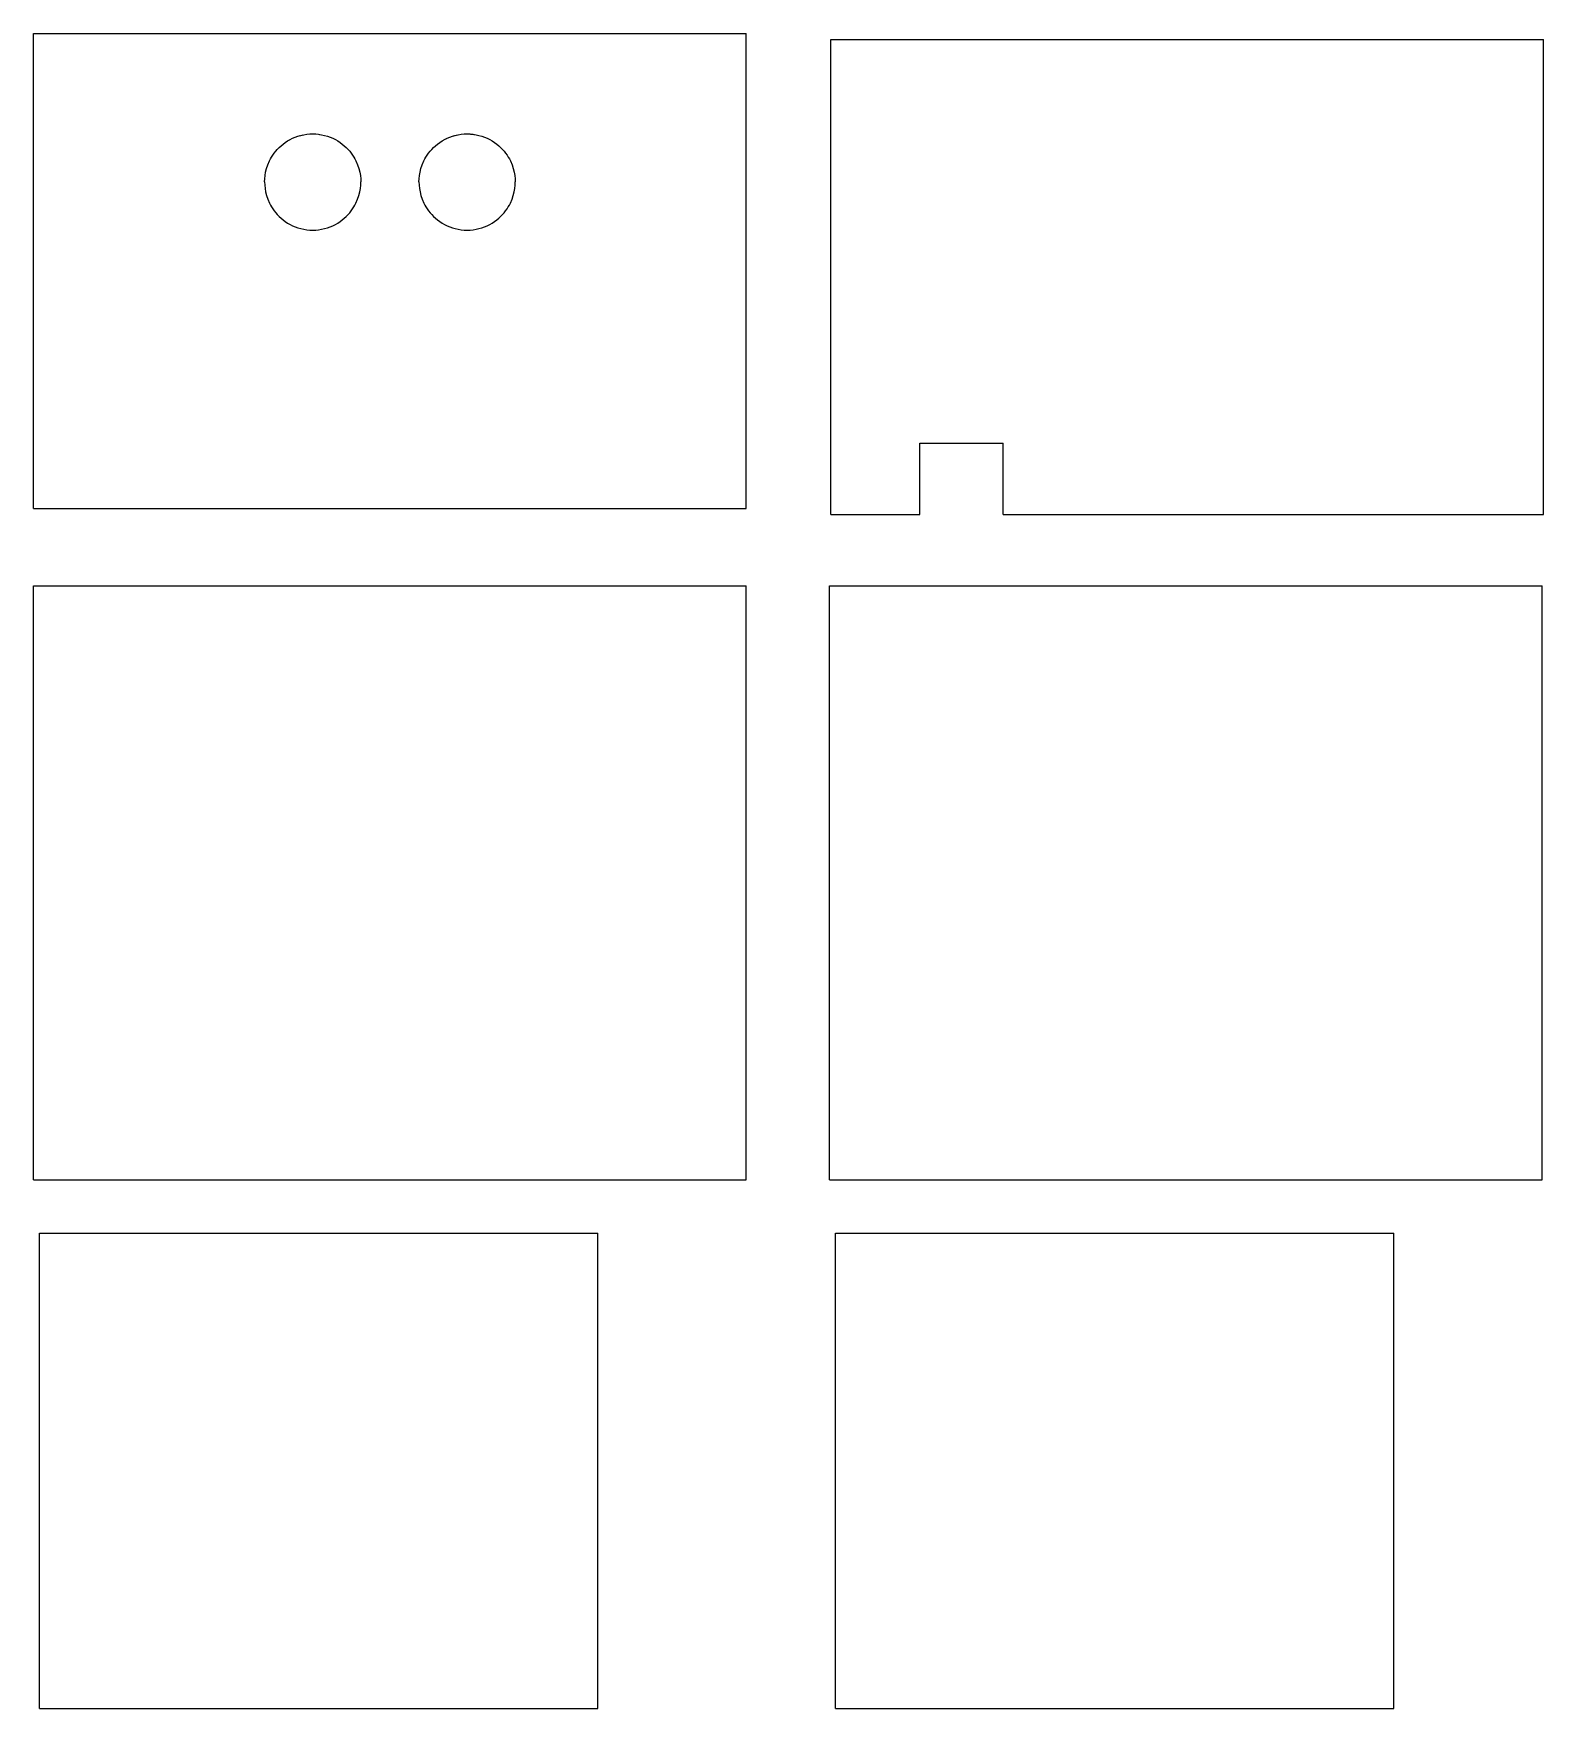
# Model space of a CAD drawing. Header units: millimetres. Extents: x -141 to 113, y -156 to 126.
import ezdxf

# ---------------------------------------------------------------- set-up
doc = ezdxf.new("R2010")
doc.units = ezdxf.units.MM
doc.layers.add('VISIBLE', color=7, linetype='Continuous')

msp = doc.modelspace()

# ---------------------------------------------------------------- linework, layer by layer
at = {"layer": 'VISIBLE'}
for p, q in [((-141.18, 46.5), (-141.18, 126.5)), ((-141.18, 126.5), (-21.18, 126.5)), ((-21.18, 46.5), (-21.18, 126.5)), ((-6.95, 45.5), (-6.95, 125.5)), ((-6.95, 125.5), (113.05, 125.5)), ((113.05, 45.5), (113.05, 125.5)), ((-100.13, 106.99), (-99.83, 107.3)), ((-99.83, 107.3), (-99.5, 107.6)), ((-99.5, 107.6), (-99.16, 107.89)), ((-99.16, 107.89), (-98.79, 108.16)), ((-98.79, 108.16), (-98.4, 108.41)), ((-98.79, 108.16), (-98.79, 108.16)), ((-98.4, 108.41), (-97.99, 108.64)), ((-98.4, 108.41), (-98.16, 108.55)), ((-97.99, 108.64), (-97.56, 108.86)), ((-97.56, 108.86), (-97.11, 109.05)), ((-97.56, 108.86), (-97.28, 108.97)), ((-97.11, 109.05), (-96.65, 109.21)), ((-96.65, 109.21), (-96.17, 109.35)), ((-96.65, 109.21), (-96.31, 109.31)), ((-96.17, 109.35), (-95.68, 109.46)), ((-96.17, 109.35), (-95.79, 109.43)), ((-95.68, 109.46), (-95.18, 109.53)), ((-95.68, 109.46), (-95.18, 109.53)), ((-95.18, 109.53), (-94.68, 109.58)), ((-94.68, 109.58), (-94.18, 109.6)), ((-94.18, 109.6), (-93.67, 109.58)), ((-94.18, 109.6), (-93.67, 109.58)), ((-93.67, 109.58), (-93.17, 109.53)), ((-93.17, 109.53), (-92.67, 109.46)), ((-93.04, 109.51), (-92.67, 109.46)), ((-92.67, 109.46), (-92.18, 109.35)), ((-92.18, 109.35), (-91.71, 109.21)), ((-91.71, 109.21), (-91.24, 109.05)), ((-91.24, 109.05), (-90.79, 108.86)), ((-90.79, 108.86), (-90.36, 108.64)), ((-90.36, 108.64), (-89.95, 108.41)), ((-89.95, 108.41), (-89.56, 108.16)), ((-89.95, 108.41), (-89.56, 108.16)), ((-89.56, 108.16), (-89.2, 107.89)), ((-89.2, 107.89), (-88.85, 107.6)), ((-88.85, 107.6), (-88.53, 107.3)), ((-88.53, 107.3), (-88.23, 106.99)), ((-74.13, 106.99), (-73.83, 107.3)), ((-73.83, 107.3), (-73.5, 107.6)), ((-73.5, 107.6), (-73.16, 107.89)), ((-73.5, 107.6), (-73.16, 107.89)), ((-73.16, 107.89), (-72.79, 108.16)), ((-72.79, 108.16), (-72.4, 108.41)), ((-72.79, 108.16), (-72.79, 108.16)), ((-72.4, 108.41), (-71.99, 108.64)), ((-72.4, 108.41), (-72.16, 108.55)), ((-71.99, 108.64), (-71.56, 108.86)), ((-71.99, 108.64), (-71.73, 108.77)), ((-71.56, 108.86), (-71.11, 109.05)), ((-71.56, 108.86), (-71.28, 108.97)), ((-71.11, 109.05), (-70.65, 109.21)), ((-71.11, 109.05), (-70.81, 109.15)), ((-70.65, 109.21), (-70.17, 109.35)), ((-70.65, 109.21), (-70.31, 109.31)), ((-70.17, 109.35), (-69.68, 109.46)), ((-70.17, 109.35), (-69.79, 109.43)), ((-69.68, 109.46), (-69.18, 109.53)), ((-69.18, 109.53), (-68.68, 109.58)), ((-69.18, 109.53), (-68.68, 109.58)), ((-68.68, 109.58), (-68.18, 109.6)), ((-68.31, 109.59), (-68.18, 109.6)), ((-68.18, 109.6), (-67.67, 109.58)), ((-68.18, 109.6), (-67.67, 109.58)), ((-67.67, 109.58), (-67.17, 109.53)), ((-67.6, 109.57), (-67.17, 109.53)), ((-67.17, 109.53), (-66.67, 109.46)), ((-67.04, 109.51), (-66.67, 109.46)), ((-66.67, 109.46), (-66.18, 109.35)), ((-66.18, 109.35), (-65.71, 109.21)), ((-65.71, 109.21), (-65.24, 109.05)), ((-65.24, 109.05), (-64.79, 108.86)), ((-64.79, 108.86), (-64.36, 108.64)), ((-64.36, 108.64), (-63.95, 108.41)), ((-64.36, 108.64), (-64.36, 108.64)), ((-63.95, 108.41), (-63.56, 108.16)), ((-63.56, 108.16), (-63.2, 107.89)), ((-63.2, 107.89), (-62.85, 107.6)), ((-63.2, 107.89), (-62.85, 107.6)), ((-62.85, 107.6), (-62.53, 107.3)), ((-62.53, 107.3), (-62.23, 106.99)), ((-101.95, 103.77), (-101.74, 104.4)), ((-101.74, 104.4), (-101.46, 105.05)), ((-101.46, 105.05), (-101.29, 105.37)), ((-101.29, 105.37), (-101.1, 105.7)), ((-101.1, 105.7), (-100.89, 106.03)), ((-100.89, 106.03), (-100.66, 106.36)), ((-100.66, 106.36), (-100.4, 106.68)), ((-100.66, 106.36), (-100.4, 106.68)), ((-100.4, 106.68), (-100.13, 106.99)), ((-88.23, 106.99), (-87.95, 106.68)), ((-87.95, 106.68), (-87.7, 106.36)), ((-87.7, 106.36), (-87.46, 106.03)), ((-87.46, 106.03), (-87.25, 105.7)), ((-87.25, 105.7), (-87.06, 105.37)), ((-87.25, 105.7), (-87.06, 105.37)), ((-87.06, 105.37), (-86.9, 105.05)), ((-86.9, 105.05), (-86.61, 104.4)), ((-86.61, 104.4), (-86.4, 103.77)), ((-75.95, 103.77), (-75.74, 104.4)), ((-75.95, 103.77), (-75.74, 104.4)), ((-75.74, 104.4), (-75.46, 105.05)), ((-75.74, 104.4), (-75.46, 105.05)), ((-75.46, 105.05), (-75.29, 105.37)), ((-75.46, 105.05), (-75.29, 105.37)), ((-75.29, 105.37), (-75.1, 105.7)), ((-75.1, 105.7), (-74.89, 106.03)), ((-75.1, 105.7), (-74.89, 106.03)), ((-74.89, 106.03), (-74.66, 106.36)), ((-74.66, 106.36), (-74.4, 106.68)), ((-74.4, 106.68), (-74.13, 106.99)), ((-62.23, 106.99), (-61.95, 106.68)), ((-62.23, 106.99), (-61.95, 106.68)), ((-61.95, 106.68), (-61.7, 106.36)), ((-61.7, 106.36), (-61.46, 106.03)), ((-61.46, 106.03), (-61.25, 105.7)), ((-61.46, 106.03), (-61.25, 105.7)), ((-61.25, 105.7), (-61.06, 105.37)), ((-61.25, 105.7), (-61.06, 105.37)), ((-61.06, 105.37), (-60.9, 105.05)), ((-61.06, 105.37), (-60.9, 105.05)), ((-60.9, 105.05), (-60.61, 104.4)), ((-60.61, 104.4), (-60.4, 103.77)), ((-102.28, 101.5), (-102.26, 102.02)), ((-102.26, 102.02), (-102.2, 102.57)), ((-102.2, 102.57), (-102.1, 103.16)), ((-102.1, 103.16), (-101.95, 103.77)), ((-86.4, 103.77), (-86.25, 103.16)), ((-86.25, 103.16), (-86.15, 102.57)), ((-86.15, 102.57), (-86.09, 102.02)), ((-86.09, 102.02), (-86.08, 101.5)), ((-76.28, 101.5), (-76.26, 102.02)), ((-76.26, 102.02), (-76.2, 102.57)), ((-76.2, 102.57), (-76.1, 103.16)), ((-76.1, 103.16), (-75.95, 103.77)), ((-60.4, 103.77), (-60.25, 103.16)), ((-60.25, 103.16), (-60.15, 102.57)), ((-60.15, 102.57), (-60.09, 102.02)), ((-60.09, 102.02), (-60.08, 101.5)), ((-102.28, 101.5), (-102.26, 100.98)), ((-102.26, 100.98), (-102.2, 100.42)), ((-102.2, 100.42), (-102.1, 99.84)), ((-102.1, 99.84), (-101.95, 99.23)), ((-101.95, 99.23), (-101.74, 98.6)), ((-86.61, 98.6), (-86.4, 99.23)), ((-86.4, 99.23), (-86.25, 99.84)), ((-86.25, 99.84), (-86.15, 100.42)), ((-86.15, 100.42), (-86.09, 100.98)), ((-86.09, 100.98), (-86.08, 101.5)), ((-76.28, 101.5), (-76.26, 100.98)), ((-76.26, 100.98), (-76.2, 100.42)), ((-76.2, 100.42), (-76.1, 99.84)), ((-76.1, 99.84), (-75.95, 99.23)), ((-75.95, 99.23), (-75.74, 98.6)), ((-60.61, 98.6), (-60.4, 99.23)), ((-60.4, 99.23), (-60.25, 99.84)), ((-60.25, 99.84), (-60.15, 100.42)), ((-60.15, 100.42), (-60.09, 100.98)), ((-60.09, 100.98), (-60.08, 101.5)), ((-101.74, 98.6), (-101.46, 97.95)), ((-101.46, 97.95), (-101.29, 97.62)), ((-101.29, 97.62), (-101.1, 97.29)), ((-101.1, 97.29), (-100.89, 96.96)), ((-100.89, 96.96), (-100.66, 96.64)), ((-100.66, 96.64), (-100.4, 96.32)), ((-100.4, 96.32), (-100.13, 96)), ((-100.13, 96), (-99.83, 95.69)), ((-88.53, 95.69), (-88.23, 96)), ((-88.23, 96), (-87.95, 96.32)), ((-87.95, 96.32), (-87.7, 96.64)), ((-87.7, 96.64), (-87.46, 96.96)), ((-87.46, 96.96), (-87.25, 97.29)), ((-87.25, 97.29), (-87.06, 97.62)), ((-87.06, 97.62), (-86.9, 97.95)), ((-86.9, 97.95), (-86.61, 98.6)), ((-75.74, 98.6), (-75.46, 97.95)), ((-75.46, 97.95), (-75.29, 97.62)), ((-75.29, 97.62), (-75.1, 97.29)), ((-75.1, 97.29), (-74.89, 96.96)), ((-74.89, 96.96), (-74.66, 96.64)), ((-74.66, 96.64), (-74.4, 96.32)), ((-74.4, 96.32), (-74.13, 96)), ((-74.13, 96), (-73.83, 95.69)), ((-62.53, 95.69), (-62.23, 96)), ((-62.23, 96), (-61.95, 96.32)), ((-61.95, 96.32), (-61.7, 96.64)), ((-61.7, 96.64), (-61.46, 96.96)), ((-61.46, 96.96), (-61.25, 97.29)), ((-61.25, 97.29), (-61.06, 97.62)), ((-61.06, 97.62), (-60.9, 97.95)), ((-60.9, 97.95), (-60.61, 98.6)), ((-99.83, 95.69), (-99.5, 95.39)), ((-99.5, 95.39), (-99.16, 95.11)), ((-99.16, 95.11), (-98.79, 94.84)), ((-98.79, 94.84), (-98.4, 94.58)), ((-98.79, 94.84), (-98.4, 94.58)), ((-98.4, 94.58), (-97.99, 94.35)), ((-98.4, 94.58), (-97.99, 94.35)), ((-97.99, 94.35), (-97.56, 94.14)), ((-97.99, 94.35), (-97.56, 94.14)), ((-97.56, 94.14), (-97.11, 93.95)), ((-97.56, 94.14), (-97.11, 93.95)), ((-97.11, 93.95), (-96.65, 93.78)), ((-97.11, 93.95), (-96.65, 93.78)), ((-96.65, 93.78), (-96.17, 93.65)), ((-96.17, 93.65), (-95.68, 93.54)), ((-95.68, 93.54), (-95.18, 93.46)), ((-95.18, 93.46), (-94.68, 93.41)), ((-94.68, 93.41), (-94.18, 93.4)), ((-94.18, 93.4), (-93.67, 93.41)), ((-93.67, 93.41), (-93.17, 93.46)), ((-93.67, 93.41), (-93.17, 93.46)), ((-93.17, 93.46), (-92.67, 93.54)), ((-92.67, 93.54), (-92.18, 93.65)), ((-92.67, 93.54), (-92.18, 93.65)), ((-92.18, 93.65), (-91.71, 93.78)), ((-91.71, 93.78), (-91.24, 93.95)), ((-91.71, 93.78), (-91.24, 93.95)), ((-91.24, 93.95), (-90.79, 94.14)), ((-91.24, 93.95), (-90.79, 94.14)), ((-90.79, 94.14), (-90.36, 94.35)), ((-90.79, 94.14), (-90.36, 94.35)), ((-90.36, 94.35), (-89.95, 94.58)), ((-89.95, 94.58), (-89.56, 94.84)), ((-89.56, 94.84), (-89.2, 95.11)), ((-89.2, 95.11), (-88.85, 95.39)), ((-88.85, 95.39), (-88.53, 95.69)), ((-73.83, 95.69), (-73.5, 95.39)), ((-73.5, 95.39), (-73.16, 95.11)), ((-73.16, 95.11), (-72.79, 94.84)), ((-72.79, 94.84), (-72.4, 94.58)), ((-72.79, 94.84), (-72.4, 94.58)), ((-72.4, 94.58), (-71.99, 94.35)), ((-72.4, 94.58), (-71.99, 94.35)), ((-71.99, 94.35), (-71.56, 94.14)), ((-71.99, 94.35), (-71.56, 94.14)), ((-71.56, 94.14), (-71.11, 93.95)), ((-71.56, 94.14), (-71.11, 93.95)), ((-71.11, 93.95), (-70.65, 93.78)), ((-70.65, 93.78), (-70.17, 93.65)), ((-70.17, 93.65), (-69.68, 93.54)), ((-69.68, 93.54), (-69.18, 93.46)), ((-69.18, 93.46), (-68.68, 93.41)), ((-68.68, 93.41), (-68.18, 93.4)), ((-68.18, 93.4), (-67.67, 93.41)), ((-67.67, 93.41), (-67.17, 93.46)), ((-67.67, 93.41), (-67.17, 93.46)), ((-67.17, 93.46), (-66.67, 93.54)), ((-66.67, 93.54), (-66.18, 93.65)), ((-66.67, 93.54), (-66.18, 93.65)), ((-66.18, 93.65), (-65.71, 93.78)), ((-65.71, 93.78), (-65.24, 93.95)), ((-65.71, 93.78), (-65.24, 93.95)), ((-65.24, 93.95), (-64.79, 94.14)), ((-65.24, 93.95), (-64.79, 94.14)), ((-64.79, 94.14), (-64.36, 94.35)), ((-64.79, 94.14), (-64.36, 94.35)), ((-64.36, 94.35), (-63.95, 94.58)), ((-63.95, 94.58), (-63.56, 94.84)), ((-63.56, 94.84), (-63.2, 95.11)), ((-63.2, 95.11), (-62.85, 95.39)), ((-62.85, 95.39), (-62.53, 95.69)), ((8.05, 45.5), (8.05, 57.5)), ((8.05, 57.5), (22.05, 57.5)), ((8.05, 57.5), (22.05, 57.5)), ((22.05, 45.5), (22.05, 57.5)), ((-141.18, 46.5), (-21.18, 46.5)), ((-6.95, 45.5), (8.05, 45.5)), ((-6.95, 45.5), (8.05, 45.5)), ((22.05, 45.5), (113.05, 45.5)), ((22.05, 45.5), (113.05, 45.5)), ((-141.18, -66.5), (-141.18, 33.5)), ((-141.18, 33.5), (-21.18, 33.5)), ((-21.18, -66.5), (-21.18, 33.5)), ((-7.18, -66.5), (-7.18, 33.5)), ((-7.18, 33.5), (112.82, 33.5)), ((112.82, -66.5), (112.82, 33.5)), ((-141.18, -66.5), (-21.18, -66.5)), ((-7.18, -66.5), (112.82, -66.5)), ((-140.18, -155.5), (-140.18, -75.5)), ((-140.18, -75.5), (-46.18, -75.5)), ((-46.18, -155.5), (-46.18, -75.5)), ((-6.18, -155.5), (-6.18, -75.5)), ((-6.18, -75.5), (87.82, -75.5)), ((87.82, -155.5), (87.82, -75.5)), ((-140.18, -155.5), (-46.18, -155.5)), ((-140.18, -155.5), (-46.18, -155.5)), ((-6.18, -155.5), (87.82, -155.5)), ((-6.18, -155.5), (87.82, -155.5))]:
    msp.add_line(p, q, dxfattribs=at)

doc.saveas('drawing.dxf')
